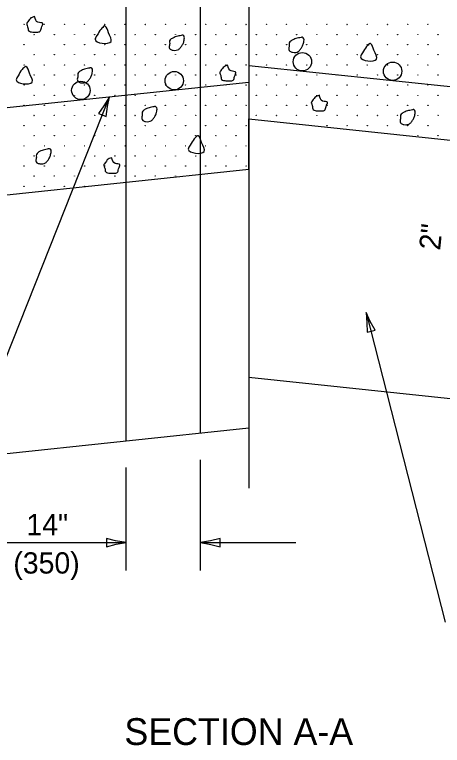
# Model space of a CAD drawing. Extents: x 2261467 to 2262113, y -3123637 to -3123237.
# Drawn here: x 2261614.7 to 2261676, y -3123418.1 to -3123313.5 of the extents above; entities that cross this region are included whole.
import ezdxf

# ---------------------------------------------------------------- set-up
doc = ezdxf.new("R2010")
doc.units = 0
for name, color, linetype in [('RD_Pr_Roadway_Dimensions', 7, 'Continuous'), ('RD_Pr_Roadway_Items', 7, 'Continuous'), ('RD_Pr_Roadway_Notes', 7, 'Continuous')]:
    doc.layers.add(name, color=color, linetype=linetype)

msp = doc.modelspace()

# ---------------------------------------------------------------- linework, layer by layer
at = {"layer": 'RD_Pr_Roadway_Dimensions'}
for p, q in [((2261641.34, -3123393.08), (2261641.34, -3123377.23)), ((2261630.65, -3123393.08), (2261630.65, -3123378.34)), ((2261611.16, -3123389.07), (2261630.65, -3123389.07)), ((2261641.34, -3123389.07), (2261654.99, -3123389.07))]:
    msp.add_line(p, q, dxfattribs=at)
for points in [[(2261627.85, -3123388.49), (2261627.85, -3123389.07), (2261627.85, -3123389.66), (2261629.25, -3123389.31), (2261630.65, -3123389.07), (2261629.16, -3123388.8)], [(2261644.14, -3123389.66), (2261644.14, -3123389.07), (2261644.14, -3123388.49), (2261642.74, -3123388.83), (2261641.34, -3123389.07), (2261642.83, -3123389.34)]]:
    msp.add_lwpolyline(points, close=True, dxfattribs=at)
at = {"layer": 'RD_Pr_Roadway_Items'}
for p, q in [((2261641.34, -3123373.39), (2261641.34, -3123307.66)), ((2261630.65, -3123374.51), (2261630.65, -3123308.79)), ((2261648.25, -3123320.73), (2261719.7, -3123328.25)), ((2261578.24, -3123330.5), (2261648.25, -3123323.13)), ((2261648.25, -3123328.4), (2261729.92, -3123336.98)), ((2261648.25, -3123335.61), (2261648.25, -3123328.4)), ((2261566.57, -3123344.19), (2261648.25, -3123335.61)), ((2261769.61, -3123378.21), (2261648.25, -3123365.45)), ((2261527.87, -3123385.32), (2261648.25, -3123372.66))]:
    msp.add_line(p, q, dxfattribs=at)
for centre, radius in [((2261616.02, -3123314.87), 0.0205), ((2261618.92, -3123314.87), 0.0205), ((2261621.81, -3123314.87), 0.0205), ((2261624.71, -3123314.87), 0.0205), ((2261627.6, -3123314.87), 0.0205), ((2261630.5, -3123314.87), 0.0205), ((2261633.4, -3123314.87), 0.0205), ((2261636.29, -3123314.87), 0.0205), ((2261639.19, -3123314.87), 0.0205), ((2261642.08, -3123314.87), 0.0205), ((2261644.98, -3123314.87), 0.0205), ((2261647.87, -3123314.87), 0.0205), ((2261650.77, -3123314.87), 0.0205), ((2261653.67, -3123314.87), 0.0205), ((2261656.56, -3123314.87), 0.0205), ((2261659.46, -3123314.87), 0.0205), ((2261662.35, -3123314.87), 0.0205), ((2261665.25, -3123314.87), 0.0205), ((2261668.15, -3123314.87), 0.0205), ((2261671.04, -3123314.87), 0.0205), ((2261673.94, -3123314.87), 0.0205), ((2261617.47, -3123316.32), 0.0205), ((2261620.36, -3123316.32), 0.0205), ((2261623.26, -3123316.32), 0.0205), ((2261626.16, -3123316.32), 0.0205), ((2261629.05, -3123316.32), 0.0205), ((2261631.95, -3123316.32), 0.0205), ((2261634.84, -3123316.32), 0.0205), ((2261637.74, -3123316.32), 0.0205), ((2261640.64, -3123316.32), 0.0205), ((2261643.53, -3123316.32), 0.0205), ((2261646.43, -3123316.32), 0.0205), ((2261649.32, -3123316.32), 0.0205), ((2261652.22, -3123316.32), 0.0205), ((2261655.11, -3123316.32), 0.0205), ((2261658.01, -3123316.32), 0.0205), ((2261660.91, -3123316.32), 0.0205), ((2261663.8, -3123316.32), 0.0205), ((2261666.7, -3123316.32), 0.0205), ((2261669.59, -3123316.32), 0.0205), ((2261672.49, -3123316.32), 0.0205), ((2261675.39, -3123316.32), 0.0205), ((2261616.02, -3123317.77), 0.0205), ((2261621.81, -3123317.77), 0.0205), ((2261624.71, -3123317.77), 0.0205), ((2261627.6, -3123317.77), 0.0205), ((2261630.5, -3123317.77), 0.0205), ((2261633.4, -3123317.77), 0.0205), ((2261636.29, -3123317.77), 0.0205), ((2261639.19, -3123317.77), 0.0205), ((2261642.08, -3123317.77), 0.0205), ((2261644.98, -3123317.77), 0.0205), ((2261647.87, -3123317.77), 0.0205), ((2261650.77, -3123317.77), 0.0205), ((2261653.67, -3123317.77), 0.0205), ((2261656.56, -3123317.77), 0.0205), ((2261659.46, -3123317.77), 0.0205), ((2261662.35, -3123317.77), 0.0205), ((2261665.25, -3123317.77), 0.0205), ((2261668.15, -3123317.77), 0.0205), ((2261671.04, -3123317.77), 0.0205), ((2261673.94, -3123317.77), 0.0205), ((2261617.47, -3123319.21), 0.0205), ((2261620.36, -3123319.21), 0.0205), ((2261623.26, -3123319.21), 0.0205), ((2261626.16, -3123319.21), 0.0205), ((2261629.05, -3123319.21), 0.0205), ((2261631.95, -3123319.21), 0.0205), ((2261634.84, -3123319.21), 0.0205), ((2261637.74, -3123319.21), 0.0205), ((2261640.64, -3123319.21), 0.0205), ((2261643.53, -3123319.21), 0.0205), ((2261646.43, -3123319.21), 0.0205), ((2261649.32, -3123319.21), 0.0205), ((2261652.22, -3123319.21), 0.0205), ((2261655.94, -3123320.21), 1.32), ((2261655.11, -3123319.21), 0.0205), ((2261658.01, -3123319.21), 0.0205), ((2261660.91, -3123319.21), 0.0205), ((2261663.8, -3123319.21), 0.0205), ((2261666.7, -3123319.21), 0.0205), ((2261669.59, -3123319.21), 0.0205), ((2261672.49, -3123319.21), 0.0205), ((2261675.39, -3123319.21), 0.0205), ((2261668.88, -3123321.57), 1.32), ((2261616.02, -3123320.66), 0.0205), ((2261618.92, -3123320.66), 0.0205), ((2261621.81, -3123320.66), 0.0205), ((2261624.71, -3123320.66), 0.0205), ((2261627.6, -3123320.66), 0.0205), ((2261630.5, -3123320.66), 0.0205), ((2261633.4, -3123320.66), 0.0205), ((2261636.29, -3123320.66), 0.0205), ((2261639.19, -3123320.66), 0.0205), ((2261642.08, -3123320.66), 0.0205), ((2261644.98, -3123320.66), 0.0205), ((2261647.87, -3123320.66), 0.0205), ((2261650.77, -3123320.66), 0.0205), ((2261653.67, -3123320.66), 0.0205), ((2261656.56, -3123320.66), 0.0205), ((2261659.46, -3123320.66), 0.0205), ((2261662.35, -3123320.66), 0.0205), ((2261665.25, -3123320.66), 0.0205), ((2261668.15, -3123320.66), 0.0205), ((2261671.04, -3123320.66), 0.0205), ((2261673.94, -3123320.66), 0.0205), ((2261617.47, -3123322.11), 0.0205), ((2261620.36, -3123322.11), 0.0205), ((2261623.26, -3123322.11), 0.0205), ((2261626.16, -3123322.11), 0.0205), ((2261629.05, -3123322.11), 0.0205), ((2261631.95, -3123322.11), 0.0205), ((2261634.84, -3123322.11), 0.0205), ((2261637.57, -3123322.92), 1.32), ((2261637.74, -3123322.11), 0.0205), ((2261640.64, -3123322.11), 0.0205), ((2261643.53, -3123322.11), 0.0205), ((2261646.43, -3123322.11), 0.0205), ((2261649.32, -3123322.11), 0.0205), ((2261652.22, -3123322.11), 0.0205), ((2261655.11, -3123322.11), 0.0205), ((2261658.01, -3123322.11), 0.0205), ((2261660.91, -3123322.11), 0.0205), ((2261663.8, -3123322.11), 0.0205), ((2261666.7, -3123322.11), 0.0205), ((2261669.59, -3123322.11), 0.0205), ((2261672.49, -3123322.11), 0.0205), ((2261675.39, -3123322.11), 0.0205), ((2261616.02, -3123323.56), 0.0205), ((2261618.92, -3123323.56), 0.0205), ((2261621.81, -3123323.56), 0.0205), ((2261624.17, -3123324.31), 1.32), ((2261624.71, -3123323.56), 0.0205), ((2261627.6, -3123323.56), 0.0205), ((2261630.5, -3123323.56), 0.0205), ((2261633.4, -3123323.56), 0.0205), ((2261636.29, -3123323.56), 0.0205), ((2261639.19, -3123323.56), 0.0205), ((2261642.08, -3123323.56), 0.0205), ((2261644.98, -3123323.56), 0.0205), ((2261647.87, -3123323.56), 0.0205), ((2261650.77, -3123323.56), 0.0205), ((2261653.67, -3123323.56), 0.0205), ((2261656.56, -3123323.56), 0.0205), ((2261659.46, -3123323.56), 0.0205), ((2261662.35, -3123323.56), 0.0205), ((2261665.25, -3123323.56), 0.0205), ((2261668.15, -3123323.56), 0.0205), ((2261671.04, -3123323.56), 0.0205), ((2261673.94, -3123323.56), 0.0205), ((2261617.47, -3123325.01), 0.0205), ((2261620.36, -3123325.01), 0.0205), ((2261623.26, -3123325.01), 0.0205), ((2261626.16, -3123325.01), 0.0205), ((2261629.05, -3123325.01), 0.0205), ((2261631.95, -3123325.01), 0.0205), ((2261634.84, -3123325.01), 0.0205), ((2261637.74, -3123325.01), 0.0205), ((2261640.64, -3123325.01), 0.0205), ((2261643.53, -3123325.01), 0.0205), ((2261646.43, -3123325.01), 0.0205), ((2261649.32, -3123325.01), 0.0205), ((2261652.22, -3123325.01), 0.0205), ((2261655.11, -3123325.01), 0.0205), ((2261658.01, -3123325.01), 0.0205), ((2261660.91, -3123325.01), 0.0205), ((2261663.8, -3123325.01), 0.0205), ((2261666.7, -3123325.01), 0.0205), ((2261669.59, -3123325.01), 0.0205), ((2261672.49, -3123325.01), 0.0205), ((2261675.39, -3123325.01), 0.0205), ((2261616.02, -3123326.45), 0.0205), ((2261618.92, -3123326.45), 0.0205), ((2261621.81, -3123326.45), 0.0205), ((2261624.71, -3123326.45), 0.0205), ((2261627.6, -3123326.45), 0.0205), ((2261630.5, -3123326.45), 0.0205), ((2261633.4, -3123326.45), 0.0205), ((2261636.29, -3123326.45), 0.0205), ((2261639.19, -3123326.45), 0.0205), ((2261642.08, -3123326.45), 0.0205), ((2261644.98, -3123326.45), 0.0205), ((2261647.87, -3123326.45), 0.0205), ((2261650.77, -3123326.45), 0.0205), ((2261653.67, -3123326.45), 0.0205), ((2261656.56, -3123326.45), 0.0205), ((2261659.46, -3123326.45), 0.0205), ((2261662.35, -3123326.45), 0.0205), ((2261665.25, -3123326.45), 0.0205), ((2261668.15, -3123326.45), 0.0205), ((2261671.04, -3123326.45), 0.0205), ((2261673.94, -3123326.45), 0.0205), ((2261617.47, -3123327.9), 0.0205), ((2261620.36, -3123327.9), 0.0205), ((2261623.26, -3123327.9), 0.0205), ((2261626.16, -3123327.9), 0.0205), ((2261629.05, -3123327.9), 0.0205), ((2261631.95, -3123327.9), 0.0205), ((2261634.84, -3123327.9), 0.0205), ((2261637.74, -3123327.9), 0.0205), ((2261640.64, -3123327.9), 0.0205), ((2261643.53, -3123327.9), 0.0205), ((2261646.43, -3123327.9), 0.0205), ((2261649.32, -3123327.9), 0.0205), ((2261652.22, -3123327.9), 0.0205), ((2261655.11, -3123327.9), 0.0205), ((2261658.01, -3123327.9), 0.0205), ((2261660.91, -3123327.9), 0.0205), ((2261663.8, -3123327.9), 0.0205), ((2261666.7, -3123327.9), 0.0205), ((2261669.59, -3123327.9), 0.0205), ((2261672.49, -3123327.9), 0.0205), ((2261675.39, -3123327.9), 0.0205), ((2261616.02, -3123329.35), 0.0205), ((2261618.92, -3123329.35), 0.0205), ((2261621.81, -3123329.35), 0.0205), ((2261624.71, -3123329.35), 0.0205), ((2261627.6, -3123329.35), 0.0205), ((2261630.5, -3123329.35), 0.0205), ((2261633.4, -3123329.35), 0.0205), ((2261636.29, -3123329.35), 0.0205), ((2261639.19, -3123329.35), 0.0205), ((2261642.08, -3123329.35), 0.0205), ((2261644.98, -3123329.35), 0.0205), ((2261647.87, -3123329.35), 0.0205), ((2261659.46, -3123329.35), 0.0205), ((2261662.35, -3123329.35), 0.0205), ((2261665.25, -3123329.35), 0.0205), ((2261668.15, -3123329.35), 0.0205), ((2261671.04, -3123329.35), 0.0205), ((2261673.94, -3123329.35), 0.0205), ((2261617.47, -3123330.8), 0.0205), ((2261620.36, -3123330.8), 0.0205), ((2261623.26, -3123330.8), 0.0205), ((2261626.16, -3123330.8), 0.0205), ((2261629.05, -3123330.8), 0.0205), ((2261631.95, -3123330.8), 0.0205), ((2261634.84, -3123330.8), 0.0205), ((2261637.74, -3123330.8), 0.0205), ((2261640.64, -3123330.8), 0.0205), ((2261643.53, -3123330.8), 0.0205), ((2261646.43, -3123330.8), 0.0205), ((2261672.49, -3123330.8), 0.0205), ((2261675.39, -3123330.8), 0.0205), ((2261616.02, -3123332.25), 0.0205), ((2261618.92, -3123332.25), 0.0205), ((2261621.81, -3123332.25), 0.0205), ((2261624.71, -3123332.25), 0.0205), ((2261627.6, -3123332.25), 0.0205), ((2261630.5, -3123332.25), 0.0205), ((2261633.4, -3123332.25), 0.0205), ((2261636.29, -3123332.25), 0.0205), ((2261639.19, -3123332.25), 0.0205), ((2261642.08, -3123332.25), 0.0205), ((2261644.98, -3123332.25), 0.0205), ((2261647.87, -3123332.25), 0.0205), ((2261617.47, -3123333.69), 0.0205), ((2261620.36, -3123333.69), 0.0205), ((2261623.26, -3123333.69), 0.0205), ((2261626.16, -3123333.69), 0.0205), ((2261629.05, -3123333.69), 0.0205), ((2261631.95, -3123333.69), 0.0205), ((2261634.84, -3123333.69), 0.0205), ((2261637.74, -3123333.69), 0.0205), ((2261640.64, -3123333.69), 0.0205), ((2261643.53, -3123333.69), 0.0205), ((2261646.43, -3123333.69), 0.0205), ((2261616.02, -3123335.14), 0.0205), ((2261618.92, -3123335.14), 0.0205), ((2261621.81, -3123335.14), 0.0205), ((2261624.71, -3123335.14), 0.0205), ((2261627.6, -3123335.14), 0.0205), ((2261630.5, -3123335.14), 0.0205), ((2261633.4, -3123335.14), 0.0205), ((2261636.29, -3123335.14), 0.0205), ((2261639.19, -3123335.14), 0.0205), ((2261642.08, -3123335.14), 0.0205), ((2261644.98, -3123335.14), 0.0205), ((2261647.87, -3123335.14), 0.0205), ((2261617.47, -3123336.59), 0.0205), ((2261620.36, -3123336.59), 0.0205), ((2261623.26, -3123336.59), 0.0205), ((2261626.16, -3123336.59), 0.0205), ((2261629.05, -3123336.59), 0.0205), ((2261631.95, -3123336.59), 0.0205), ((2261634.84, -3123336.59), 0.0205), ((2261637.74, -3123336.59), 0.0205), ((2261616.02, -3123338.04), 0.0205), ((2261618.92, -3123338.04), 0.0205), ((2261621.81, -3123338.04), 0.0205), ((2261624.71, -3123338.04), 0.0205)]:
    msp.add_circle(centre, radius, dxfattribs=at)
for points in [[(2261617.56, -3123313.74), (2261616.88, -3123314.05), (2261616.68, -3123314.36), (2261616.4, -3123314.86), (2261616.53, -3123315.21), (2261616.68, -3123315.76), (2261617.29, -3123315.96), (2261617.87, -3123315.97), (2261618.34, -3123315.85), (2261618.52, -3123315.34), (2261618.71, -3123314.73), (2261618.02, -3123314.55), (2261617.56, -3123313.77)], [(2261627.55, -3123315.07), (2261627.07, -3123315.53), (2261626.48, -3123316.44), (2261626.22, -3123316.99), (2261628.5, -3123317.32), (2261628.12, -3123316.06), (2261627.62, -3123315.09), (2261627.52, -3123315.05)], [(2261638.61, -3123316.45), (2261637.88, -3123316.6), (2261637.56, -3123316.72), (2261637.14, -3123316.95), (2261636.9, -3123317.23), (2261636.91, -3123317.61), (2261636.84, -3123318.16), (2261636.99, -3123318.41), (2261637.39, -3123318.55), (2261637.84, -3123318.57), (2261638.2, -3123318.44), (2261638.5, -3123318.13), (2261638.77, -3123317.74), (2261638.95, -3123317.26), (2261639, -3123316.95), (2261639, -3123316.62), (2261638.8, -3123316.41), (2261638.64, -3123316.42)], [(2261655.76, -3123316.75), (2261655.02, -3123316.89), (2261654.7, -3123317.01), (2261654.28, -3123317.25), (2261654.05, -3123317.52), (2261654.06, -3123317.91), (2261653.99, -3123318.46), (2261654.13, -3123318.7), (2261654.53, -3123318.85), (2261654.98, -3123318.87), (2261655.34, -3123318.74), (2261655.65, -3123318.43), (2261655.91, -3123318.04), (2261656.09, -3123317.55), (2261656.15, -3123317.25), (2261656.15, -3123316.91), (2261655.94, -3123316.71), (2261655.78, -3123316.72)], [(2261665.61, -3123317.59), (2261665.13, -3123318.05), (2261664.55, -3123318.95), (2261664.29, -3123319.51), (2261666.56, -3123319.85), (2261666.2, -3123318.57), (2261665.69, -3123317.61), (2261665.6, -3123317.56)], [(2261616.23, -3123320.86), (2261615.74, -3123321.32), (2261615.16, -3123322.22), (2261614.9, -3123322.78), (2261617.17, -3123323.12), (2261616.81, -3123321.84), (2261616.3, -3123320.87), (2261616.21, -3123320.83)], [(2261625.44, -3123321.12), (2261624.71, -3123321.27), (2261624.39, -3123321.39), (2261623.97, -3123321.63), (2261623.73, -3123321.9), (2261623.74, -3123322.28), (2261623.67, -3123322.84), (2261623.82, -3123323.08), (2261624.21, -3123323.23), (2261624.66, -3123323.24), (2261625.03, -3123323.12), (2261625.33, -3123322.8), (2261625.59, -3123322.41), (2261625.78, -3123321.93), (2261625.83, -3123321.63), (2261625.83, -3123321.28), (2261625.63, -3123321.08), (2261625.47, -3123321.1)], [(2261645.24, -3123320.71), (2261644.57, -3123321.03), (2261644.36, -3123321.34), (2261644.08, -3123321.83), (2261644.22, -3123322.19), (2261644.36, -3123322.74), (2261644.98, -3123322.93), (2261645.56, -3123322.95), (2261646.03, -3123322.83), (2261646.21, -3123322.32), (2261646.4, -3123321.7), (2261645.71, -3123321.53), (2261645.24, -3123320.74)], [(2261658.37, -3123325.02), (2261657.71, -3123325.34), (2261657.5, -3123325.64), (2261657.22, -3123326.13), (2261657.35, -3123326.49), (2261657.5, -3123327.05), (2261658.11, -3123327.24), (2261658.7, -3123327.25), (2261659.16, -3123327.14), (2261659.34, -3123326.62), (2261659.53, -3123326.01), (2261658.84, -3123325.84), (2261658.37, -3123325.05)], [(2261634.68, -3123326.66), (2261633.95, -3123326.81), (2261633.63, -3123326.92), (2261633.21, -3123327.15), (2261632.97, -3123327.44), (2261632.98, -3123327.81), (2261632.91, -3123328.37), (2261633.06, -3123328.61), (2261633.45, -3123328.77), (2261633.9, -3123328.78), (2261634.27, -3123328.65), (2261634.57, -3123328.34), (2261634.84, -3123327.95), (2261635.02, -3123327.46), (2261635.07, -3123327.15), (2261635.07, -3123326.82), (2261634.87, -3123326.62), (2261634.71, -3123326.64)], [(2261671.71, -3123327.11), (2261670.99, -3123327.25), (2261670.66, -3123327.36), (2261670.24, -3123327.6), (2261670, -3123327.88), (2261670.01, -3123328.26), (2261669.95, -3123328.82), (2261670.09, -3123329.06), (2261670.48, -3123329.21), (2261670.93, -3123329.22), (2261671.3, -3123329.09), (2261671.61, -3123328.78), (2261671.87, -3123328.39), (2261672.05, -3123327.91), (2261672.11, -3123327.6), (2261672.11, -3123327.27), (2261671.9, -3123327.06), (2261671.74, -3123327.08)], [(2261640.9, -3123330.8), (2261640.42, -3123331.26), (2261639.84, -3123332.16), (2261639.58, -3123332.72), (2261641.85, -3123333.06), (2261641.49, -3123331.79), (2261640.98, -3123330.82), (2261640.89, -3123330.78)], [(2261619.5, -3123332.7), (2261618.78, -3123332.85), (2261618.45, -3123332.96), (2261618.03, -3123333.2), (2261617.79, -3123333.48), (2261617.8, -3123333.86), (2261617.73, -3123334.41), (2261617.88, -3123334.67), (2261618.28, -3123334.81), (2261618.72, -3123334.83), (2261619.09, -3123334.7), (2261619.4, -3123334.38), (2261619.66, -3123333.99), (2261619.84, -3123333.51), (2261619.89, -3123333.2), (2261619.89, -3123332.87), (2261619.69, -3123332.66), (2261619.53, -3123332.68)], [(2261628.62, -3123333.95), (2261627.94, -3123334.28), (2261627.73, -3123334.59), (2261627.46, -3123335.07), (2261627.6, -3123335.43), (2261627.73, -3123335.99), (2261628.35, -3123336.17), (2261628.93, -3123336.19), (2261629.4, -3123336.08), (2261629.58, -3123335.56), (2261629.77, -3123334.94), (2261629.08, -3123334.77), (2261628.62, -3123333.98)]]:
    msp.add_spline(points, degree=3, dxfattribs=at)
at = {"layer": 'RD_Pr_Roadway_Notes'}
for p, q in [((2261648.25, -3123301.35), (2261648.25, -3123381.27)), ((2261593.69, -3123411.98), (2261628.27, -3123325.23)), ((2261665.1, -3123356.1), (2261676.43, -3123400.49))]:
    msp.add_line(p, q, dxfattribs=at)
for points in [[(2261626.69, -3123327.62), (2261627.24, -3123327.83), (2261627.78, -3123328.05), (2261627.98, -3123326.62), (2261628.27, -3123325.23), (2261627.47, -3123326.52)], [(2261665.22, -3123358.95), (2261665.79, -3123358.81), (2261666.36, -3123358.67), (2261665.68, -3123357.39), (2261665.1, -3123356.1), (2261665.2, -3123357.61)]]:
    msp.add_lwpolyline(points, close=True, dxfattribs=at)

# ---------------------------------------------------------------- texts
at = {"layer": 'RD_Pr_Roadway_Dimensions'}
msp.add_text('2"', height=3.048, rotation=83.9992, dxfattribs=at).set_placement((2261675.68, -3123347.3))
for s, p in [('14"', (2261616.36, -3123388.02)), ('(350)', (2261614.49, -3123393.51))]:
    msp.add_text(s, height=3.048, dxfattribs=at).set_placement(p)
at = {"layer": 'RD_Pr_Roadway_Notes'}
msp.add_text('SECTION A-A', height=3.84, dxfattribs=at).set_placement((2261630.41, -3123418.06))

doc.saveas('drawing.dxf')
